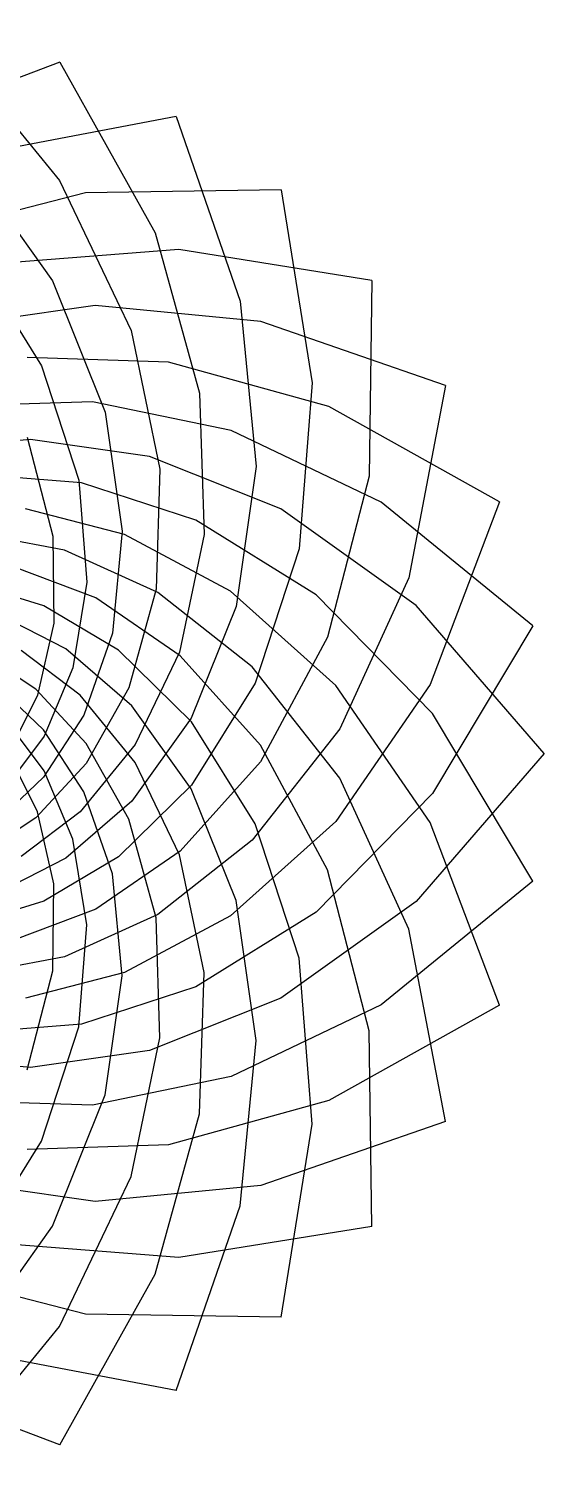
# Model space of a CAD drawing. Header units: metres. Extents: x 125 to 1075, y -75 to 875.
# Drawn here: x 743 to 1075, y -68 to 868 of the extents above; entities that cross this region are included whole.
import ezdxf

# ---------------------------------------------------------------- set-up
doc = ezdxf.new("R2010")
doc.units = ezdxf.units.M

msp = doc.modelspace()

# ---------------------------------------------------------------- linework, layer by layer
for p, q in [((682.51764, 867.9807), (762.302, 770.0852)), ((762.52795, 846.542), (644.4849, 801.6542)), ((762.52795, 846.542), (824.1009, 736.2793)), ((837.6, 811.53534), (713.55566, 787.8274)), ((837.6, 811.53534), (879.0906, 692.2558)), ((695.57166, 792.64624), (757.937, 705.21277)), ((762.302, 770.0852), (808.5373, 673.1504)), ((779.176, 762.21674), (675.2002, 735.32654)), ((905.4527, 764.02435), (779.176, 762.21674)), ((905.4527, 764.02435), (925.6002, 639.3522)), ((824.1009, 736.2793), (852.8012, 632.7886)), ((702.53796, 728.0014), (750.6919, 650.3972)), ((839.3522, 725.6002), (732.28656, 717.1738)), ((964.02435, 705.4527), (839.3522, 725.6002)), ((757.937, 705.21277), (791.88354, 620.4258)), ((964.02435, 705.4527), (962.21674, 579.176)), ((785.3535, 689.38385), (694.9526, 676.3889)), ((892.2558, 679.0906), (785.3535, 689.38385)), ((879.0906, 692.2558), (889.3839, 585.3535)), ((1011.5353, 637.60004), (892.2558, 679.0906)), ((808.5373, 673.1504), (827.24493, 583.7568)), ((832.7886, 652.8012), (741.50446, 655.7016)), ((750.6919, 650.3972), (774.8726, 576.5902)), ((936.2793, 624.1009), (832.7886, 652.8012)), ((925.6002, 639.3522), (917.17377, 532.28656)), ((1011.5353, 637.60004), (987.8274, 513.55566)), ((783.7568, 627.24493), (706.1305, 624.7239)), ((873.1504, 608.5373), (783.7568, 627.24493)), ((852.8012, 632.7886), (855.7016, 541.5044)), ((791.88354, 620.4258), (802.8805, 543.5411)), ((1046.542, 562.52795), (936.2793, 624.1009)), ((970.0852, 562.302), (873.1504, 608.5373)), ((743.5411, 602.8805), (677.8014, 596.504)), ((741.55133, 604.2737), (758.0437, 540.31775)), ((820.4258, 591.88354), (743.5411, 602.8805)), ((905.21277, 557.9371), (820.4258, 591.88354)), ((827.24493, 583.7568), (824.7239, 506.13055)), ((889.3839, 585.3535), (876.3889, 494.95255)), ((776.59033, 574.8725), (710.7421, 580.0085)), ((774.8726, 576.5902), (780.00854, 510.742)), ((850.39734, 550.6917), (776.59033, 574.8725)), ((962.21674, 579.176), (935.32654, 475.2002)), ((1067.9807, 482.51764), (970.0852, 562.302)), ((1046.542, 562.52795), (1001.6542, 444.48495)), ((804.2738, 541.5512), (740.3179, 558.0436)), ((992.64624, 495.57166), (905.21277, 557.9371)), ((802.8805, 543.5411), (796.50397, 477.80142)), ((928.00146, 502.53784), (850.39734, 550.6917)), ((765.63007, 531.2766), (710.4539, 541.782)), ((758.0437, 540.31775), (758.80817, 484.15558)), ((872.76056, 504.92136), (804.2738, 541.5512)), ((855.7016, 541.5044), (839.7392, 465.49527)), ((825.7505, 503.92896), (765.63007, 531.2766)), ((917.17377, 532.28656), (888.6783, 445.51556)), ((785.9097, 500.52087), (733.39606, 520.4479)), ((752.28503, 495.454), (706.63184, 509.4987)), ((780.00854, 510.742), (771.009, 455.30032)), ((824.7239, 506.13055), (807.02875, 442.4969)), ((987.8274, 513.55566), (943.2905, 415.8289)), ((840.3679, 463.1489), (785.9097, 500.52087)), ((886.8361, 455.96298), (825.7505, 503.92896)), ((940.82385, 444.02322), (872.76056, 504.92136)), ((1003.2769, 425.93726), (928.00146, 502.53784)), ((766.5469, 467.55984), (724.0261, 489.31876)), ((800.54065, 466.71085), (752.28503, 495.454)), ((876.3889, 494.95255), (847.47015, 422.87)), ((1075.2001, 400), (992.64624, 495.57166)), ((758.80817, 484.15558), (748.1446, 437.5964)), ((796.50397, 477.80142), (778.0138, 424.76477)), ((1067.9807, 482.51764), (1003.2769, 374.0626)), ((935.32654, 475.2002), (892.1963, 394.69562)), ((747.0952, 441.5127), (713.19226, 463.88452)), ((775.7483, 437.6129), (737.6519, 466.4249)), ((809.0782, 430.87387), (766.5469, 467.55984)), ((847.6819, 420.45007), (800.54065, 466.71085)), ((839.7392, 465.49527), (811.263, 405.9011)), ((892.1963, 405.30423), (840.3679, 463.1489)), ((771.009, 455.30032), (752.4225, 411.3002)), ((943.2905, 384.17096), (886.8361, 455.96298)), ((752.06915, 415.3392), (722.56604, 443.25836)), ((779.60974, 406.5231), (747.0952, 441.5127)), ((807.02875, 442.4969), (779.60974, 393.47678)), ((888.6783, 445.51556), (847.6819, 379.54977)), ((1001.6542, 444.48495), (940.82385, 355.97662)), ((1001.6542, 355.51492), (940.82385, 444.02322)), ((748.1446, 437.5964), (729.9696, 401.27032)), ((811.263, 394.0988), (775.7483, 437.6129)), ((847.47015, 377.12988), (809.0782, 430.87387)), ((752.4225, 388.69965), (728.2157, 421.31778)), ((778.0138, 424.76477), (752.0691, 384.6606)), ((847.47015, 422.87), (809.0781, 369.126)), ((1067.9807, 317.48224), (1003.2769, 425.93726)), ((778.0138, 375.23502), (752.06915, 415.3392)), ((888.6782, 354.4843), (847.6819, 420.45007)), ((943.2905, 415.8289), (886.83606, 344.03687)), ((752.4225, 411.3002), (728.2157, 378.68204)), ((811.263, 405.9011), (775.7483, 362.38696)), ((807.0287, 357.503), (779.60974, 406.5231)), ((935.32654, 324.79968), (892.1963, 405.30423)), ((748.14453, 362.40344), (729.9696, 398.72952)), ((779.60974, 393.47678), (747.0952, 358.48712)), ((839.7392, 334.5046), (811.263, 394.0988)), ((892.1963, 394.69562), (840.3679, 336.85095)), ((1075.2001, 400), (992.64624, 304.42834)), ((752.0691, 384.6606), (722.566, 356.7415)), ((771.0089, 344.6995), (752.4225, 388.69965)), ((987.8274, 286.44424), (943.2905, 384.17096)), ((796.50397, 322.1985), (778.0138, 375.23502)), ((847.6819, 379.54977), (800.5406, 333.289)), ((876.3889, 305.04733), (847.47015, 377.12988)), ((809.0781, 369.126), (766.5469, 332.44003)), ((1003.2769, 374.0626), (928.0014, 297.462)), ((747.0952, 358.48712), (713.19214, 336.11533)), ((775.7483, 362.38696), (737.65186, 333.575)), ((758.8081, 315.84424), (748.14453, 362.40344)), ((824.7239, 293.8694), (807.0287, 357.503)), ((940.82385, 355.97662), (872.7605, 295.0785)), ((917.1737, 267.71332), (888.6782, 354.4843)), ((1046.542, 237.47191), (1001.6542, 355.51492)), ((780.0085, 289.2578), (771.0089, 344.6995)), ((886.83606, 344.03687), (825.7504, 296.0709)), ((766.5469, 332.44003), (724.026, 310.68115)), ((800.5406, 333.289), (752.285, 304.54587)), ((840.3679, 336.85095), (785.90967, 299.479)), ((855.70154, 258.49548), (839.7392, 334.5046)), ((802.8804, 256.45886), (796.50397, 322.1985)), ((962.2167, 220.8239), (935.32654, 324.79968)), ((758.0436, 259.68213), (758.8081, 315.84424)), ((1067.9807, 317.48224), (970.08527, 237.69812)), ((752.285, 304.54587), (706.6317, 290.50122)), ((889.3838, 214.64642), (876.3889, 305.04733)), ((992.64624, 304.42834), (905.21277, 242.06294)), ((785.90967, 299.479), (733.396, 279.552)), ((825.7504, 296.0709), (765.63, 268.72327)), ((872.7605, 295.0785), (804.2737, 258.44867)), ((827.2449, 216.24315), (824.7239, 293.8694)), ((928.0014, 297.462), (850.3972, 249.30814)), ((774.87256, 223.40976), (780.0085, 289.2578)), ((1011.5353, 162.39989), (987.8274, 286.44424)), ((765.63, 268.72327), (710.4538, 258.21793)), ((925.6002, 160.64774), (917.1737, 267.71332)), ((804.2737, 258.44867), (740.31775, 241.9563)), ((741.55115, 195.7262), (758.0436, 259.68213)), ((791.8835, 179.57417), (802.8804, 256.45886)), ((852.80115, 167.2114), (855.70154, 258.49548)), ((850.3972, 249.30814), (776.59015, 225.12738)), ((905.21277, 242.06294), (820.4258, 208.11644)), ((970.08527, 237.69812), (873.1505, 191.46284)), ((1046.542, 237.47191), (936.2793, 175.89906)), ((776.59015, 225.12738), (710.742, 219.99142)), ((750.6918, 149.60272), (774.87256, 223.40976)), ((808.53723, 126.84952), (827.2449, 216.24315)), ((964.0243, 94.54724), (962.2167, 220.8239)), ((820.4258, 208.11644), (743.5411, 197.11952)), ((879.0906, 107.74417), (889.3838, 214.64642)), ((743.5411, 197.11952), (677.8014, 203.496)), ((873.1505, 191.46284), (783.7569, 172.75516)), ((757.937, 94.7872), (791.8835, 179.57417)), ((783.7569, 172.75516), (706.1307, 175.27617)), ((936.2793, 175.89906), (832.7887, 147.19891)), ((824.1008, 63.72061), (852.80115, 167.2114)), ((1011.5353, 162.39989), (892.25574, 120.90939)), ((905.45264, 35.97562), (925.6002, 160.64774)), ((702.53796, 71.9986), (750.6918, 149.60272)), ((832.7887, 147.19891), (741.5046, 144.29848)), ((785.3535, 110.61612), (694.9527, 123.61114)), ((762.30194, 29.91476), (808.53723, 126.84952)), ((892.25574, 120.90939), (785.3535, 110.61612)), ((837.6, -11.53534), (879.0906, 107.74417)), ((695.5716, 7.35376), (757.937, 94.7872)), ((964.0243, 94.54724), (839.3522, 74.39972)), ((839.3522, 74.39972), (732.28656, 82.82623)), ((779.176, 37.78326), (675.2002, 64.67349)), ((762.52795, -46.54196), (824.1008, 63.72061)), ((905.45264, 35.97562), (779.176, 37.78326)), ((682.5176, -67.98068), (762.30194, 29.91476)), ((837.6, -11.53534), (713.55566, 12.17258)), ((762.52795, -46.54196), (644.485, -1.65421))]:
    msp.add_line(p, q)

doc.saveas('drawing.dxf')
